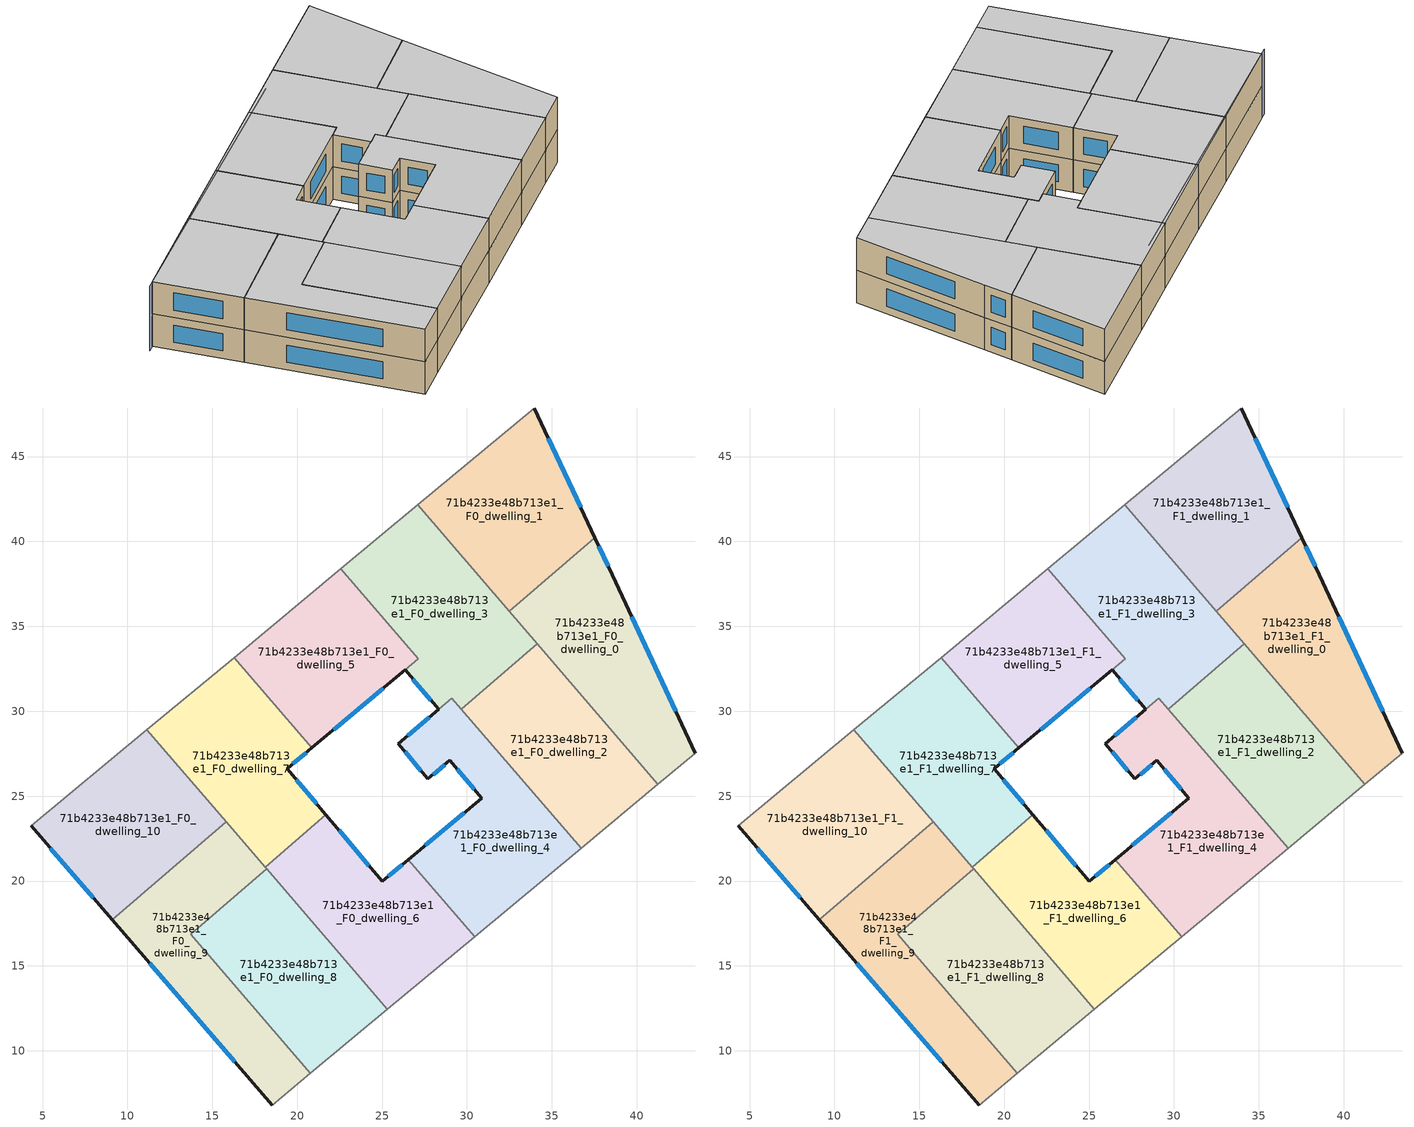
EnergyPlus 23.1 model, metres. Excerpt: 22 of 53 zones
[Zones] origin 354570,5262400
71b4233e48b713e1_F0_dwelling_0
 floor ground (EU_floor_Construction): 38.55,38.04 43.43,27.53 41.25,25.71 32.49,35.88 37.53,40.23 z0
 wall outside (EU_wall_Construction): 43.43,27.53 38.55,38.04 37.53,40.23 z0:3
 wall adiabatic (EU_wall_Construction): 41.25,25.71 43.43,27.53 z0:3
 wall to 71b4233e48b713e1_F0_dwelling_1 (EU_wall_Construction): 37.53,40.23 32.49,35.88 z0:3
 wall to 71b4233e48b713e1_F0_dwelling_2 (EU_wall_Construction): 34.14,33.97 41.25,25.71 z0:3
 wall to 71b4233e48b713e1_F0_dwelling_3 (EU_wall_Construction): 32.49,35.88 34.14,33.97 z0:3
 window (EU_Window_Construction): 38.31,38.55 37.77,39.71 / 42.29,30 39.7,35.57 z0.7:2.3
71b4233e48b713e1_F0_dwelling_1
 floor ground (EU_floor_Construction): 33.96,47.86 37.53,40.23 32.49,35.88 27.09,42.15 z0
 wall outside (EU_wall_Construction): 37.53,40.23 33.96,47.86 z0:3
 wall adiabatic (EU_wall_Construction): 33.96,47.86 27.09,42.15 z0:3
 wall to 71b4233e48b713e1_F0_dwelling_3 (EU_wall_Construction): 27.09,42.15 32.49,35.88 z0:3
 window (EU_Window_Construction): 36.69,42.02 34.8,46.07 z0.7:2.3
71b4233e48b713e1_F0_dwelling_10
 floor ground (EU_floor_Construction): 11.15,28.9 15.82,23.48 9.12,17.71 4.35,23.24 z0
 wall outside (EU_wall_Construction): 4.35,23.24 9.12,17.71 z0:3
 wall to 71b4233e48b713e1_F0_dwelling_9 (EU_wall_Construction): 9.12,17.71 15.82,23.48 z0:3
 wall adiabatic (EU_wall_Construction): 11.15,28.9 4.35,23.24 z0:3
 wall to 71b4233e48b713e1_F0_dwelling_7 (EU_wall_Construction): 15.82,23.48 11.15,28.9 z0:3
 window (EU_Window_Construction): 5.47,21.94 8,19.01 z0.7:2.3
71b4233e48b713e1_F0_dwelling_2
 floor ground (EU_floor_Construction): 34.14,33.97 41.25,25.71 36.72,21.95 29.67,30.12 z0
 wall adiabatic (EU_wall_Construction): 36.72,21.95 41.25,25.71 z0:3
 wall to 71b4233e48b713e1_F0_dwelling_4 (EU_wall_Construction): 29.67,30.12 36.72,21.95 z0:3
 wall to 71b4233e48b713e1_F0_dwelling_3 (EU_wall_Construction): 34.14,33.97 29.67,30.12 z0:3
71b4233e48b713e1_F0_dwelling_3
 floor ground (EU_floor_Construction): 27.09,42.15 34.14,33.97 29.67,30.12 29.11,30.77 28.33,30.11 26.36,32.45 27.12,33.09 22.56,38.38 z0
 wall outside (EU_wall_Construction): 26.36,32.45 28.33,30.11 z0:3
 wall to 71b4233e48b713e1_F0_dwelling_5 (EU_wall_Construction): 22.56,38.38 27.12,33.09 26.36,32.45 z0:3
 wall adiabatic (EU_wall_Construction): 27.09,42.15 22.56,38.38 z0:3
 wall to 71b4233e48b713e1_F0_dwelling_4 (EU_wall_Construction): 28.33,30.11 29.11,30.77 / 29.12,30.77 29.67,30.12 z0:3
 window (EU_Window_Construction): 26.82,31.9 27.86,30.66 z0.7:2.3
71b4233e48b713e1_F0_dwelling_4
 floor ground (EU_floor_Construction): 29.12,30.77 36.72,21.95 30.44,16.73 26.54,21.26 30.86,24.88 28.99,27.1 27.7,26.02 25.94,28.1 z0
 wall outside (EU_wall_Construction): 28.33,30.11 25.94,28.1 27.7,26.02 28.99,27.1 30.86,24.88 26.54,21.26 z0:3
 wall adiabatic (EU_wall_Construction): 30.44,16.73 36.72,21.95 z0:3
 wall to 71b4233e48b713e1_F0_dwelling_6 (EU_wall_Construction): 26.54,21.26 30.44,16.73 z0:3
 window (EU_Window_Construction): 29.43,26.58 30.42,25.41 / 28,26.27 28.69,26.85 / 26.35,27.61 27.28,26.51 / 29.84,24.03 27.55,22.11 / 27.77,29.63 26.5,28.57 z0.7:2.3
71b4233e48b713e1_F0_dwelling_5
 floor ground (EU_floor_Construction): 22.56,38.38 27.12,33.09 20.87,27.84 16.28,33.16 z0
 wall outside (EU_wall_Construction): 20.87,27.84 26.36,32.45 z0:3
 wall to 71b4233e48b713e1_F0_dwelling_7 (EU_wall_Construction): 16.28,33.16 20.87,27.84 z0:3
 wall adiabatic (EU_wall_Construction): 22.56,38.38 16.28,33.16 z0:3
 window (EU_Window_Construction): 22.16,28.92 25.07,31.37 z0.7:2.3
71b4233e48b713e1_F0_dwelling_6
 floor ground (EU_floor_Construction): 26.54,21.26 30.44,16.73 25.31,12.46 18.11,20.83 21.69,23.91 25.01,19.98 z0
 wall outside (EU_wall_Construction): 26.54,21.26 25.01,19.98 21.69,23.91 z0:3
 wall adiabatic (EU_wall_Construction): 25.31,12.46 30.44,16.73 z0:3
 wall to 71b4233e48b713e1_F0_dwelling_7 (EU_wall_Construction): 21.69,23.91 18.11,20.83 z0:3
 wall to 71b4233e48b713e1_F0_dwelling_8 (EU_wall_Construction): 18.2,20.72 25.31,12.46 z0:3
 wall to 71b4233e48b713e1_F0_dwelling_9 (EU_wall_Construction): 18.11,20.83 18.2,20.72 z0:3
 window (EU_Window_Construction): 24.23,20.9 22.47,22.99 / 26.18,20.96 25.37,20.28 z0.7:2.3
71b4233e48b713e1_F0_dwelling_7
 floor ground (EU_floor_Construction): 20.87,27.84 19.41,26.62 21.69,23.91 18.11,20.83 11.15,28.9 16.28,33.16 z0
 wall outside (EU_wall_Construction): 21.69,23.91 19.41,26.62 20.87,27.84 z0:3
 wall adiabatic (EU_wall_Construction): 16.28,33.16 11.15,28.9 z0:3
 wall to 71b4233e48b713e1_F0_dwelling_9 (EU_wall_Construction): 15.82,23.48 18.11,20.82 z0:3
 window (EU_Window_Construction): 19.75,26.9 20.53,27.55 / 21.15,24.55 19.94,25.98 z0.7:2.3
71b4233e48b713e1_F0_dwelling_8
 floor ground (EU_floor_Construction): 18.2,20.72 25.31,12.46 20.78,8.69 13.73,16.87 z0
 wall to 71b4233e48b713e1_F0_dwelling_9 (EU_wall_Construction): 18.2,20.72 13.73,16.87 20.78,8.69 z0:3
 wall adiabatic (EU_wall_Construction): 20.78,8.69 25.31,12.46 z0:3
71b4233e48b713e1_F0_dwelling_9
 floor ground (EU_floor_Construction): 18.2,20.72 13.73,16.87 20.78,8.69 18.52,6.81 9.12,17.71 15.82,23.48 z0
 wall outside (EU_wall_Construction): 9.12,17.71 18.52,6.81 z0:3
 wall adiabatic (EU_wall_Construction): 18.52,6.81 20.78,8.69 z0:3
 window (EU_Window_Construction): 11.33,15.15 16.32,9.37 z0.7:2.3
71b4233e48b713e1_F1_dwelling_0
 floor to 71b4233e48b713e1_F0_dwelling_0 (EU_floor_Construction): 38.55,38.04 43.43,27.53 41.25,25.71 32.49,35.88 37.53,40.23 z3
 wall outside (EU_wall_Construction): 43.43,27.53 38.55,38.04 37.53,40.23 z3:6
 wall adiabatic (EU_wall_Construction): 41.25,25.71 43.43,27.53 z3:6
 wall to 71b4233e48b713e1_F1_dwelling_1 (EU_wall_Construction): 37.53,40.23 32.49,35.88 z3:6
 wall to 71b4233e48b713e1_F1_dwelling_2 (EU_wall_Construction): 34.14,33.97 41.25,25.71 z3:6
 wall to 71b4233e48b713e1_F1_dwelling_3 (EU_wall_Construction): 32.49,35.88 34.14,33.97 z3:6
 window (EU_Window_Construction): 38.31,38.55 37.77,39.71 / 42.29,30 39.7,35.57 z3.7:5.3
 ceiling to 71b4233e48b713e1_F2_dwelling_0 (EU_floor_Construction): 43.43,27.53 38.55,38.04 37.53,40.23 32.49,35.88 41.25,25.71 z6
71b4233e48b713e1_F1_dwelling_1
 floor to 71b4233e48b713e1_F0_dwelling_1 (EU_floor_Construction): 33.96,47.86 37.53,40.23 32.49,35.88 27.09,42.15 z3
 wall outside (EU_wall_Construction): 37.53,40.23 33.96,47.86 z3:6
 wall adiabatic (EU_wall_Construction): 33.96,47.86 27.09,42.15 z3:6
 wall to 71b4233e48b713e1_F1_dwelling_3 (EU_wall_Construction): 27.09,42.15 32.49,35.88 z3:6
 window (EU_Window_Construction): 36.69,42.02 34.8,46.07 z3.7:5.3
 ceiling to 71b4233e48b713e1_F2_dwelling_1 (EU_floor_Construction): 37.53,40.23 33.96,47.86 27.09,42.15 32.49,35.88 z6
71b4233e48b713e1_F1_dwelling_10
 floor to 71b4233e48b713e1_F0_dwelling_10 (EU_floor_Construction): 11.15,28.9 15.82,23.48 9.12,17.71 4.35,23.24 z3
 wall outside (EU_wall_Construction): 4.35,23.24 9.12,17.71 z3:6
 wall to 71b4233e48b713e1_F1_dwelling_9 (EU_wall_Construction): 9.12,17.71 15.82,23.48 z3:6
 wall adiabatic (EU_wall_Construction): 11.15,28.9 4.35,23.24 z3:6
 wall to 71b4233e48b713e1_F1_dwelling_7 (EU_wall_Construction): 15.82,23.48 11.15,28.9 z3:6
 window (EU_Window_Construction): 5.47,21.94 8,19.01 z3.7:5.3
 ceiling to 71b4233e48b713e1_F2_dwelling_10 (EU_floor_Construction): 15.82,23.48 11.15,28.9 4.35,23.24 9.12,17.71 z6
71b4233e48b713e1_F1_dwelling_2
 floor to 71b4233e48b713e1_F0_dwelling_2 (EU_floor_Construction): 34.14,33.97 41.25,25.71 36.72,21.95 29.67,30.12 z3
 wall adiabatic (EU_wall_Construction): 36.72,21.95 41.25,25.71 z3:6
 wall to 71b4233e48b713e1_F1_dwelling_4 (EU_wall_Construction): 29.67,30.12 36.72,21.95 z3:6
 wall to 71b4233e48b713e1_F1_dwelling_3 (EU_wall_Construction): 34.14,33.97 29.67,30.12 z3:6
 ceiling to 71b4233e48b713e1_F2_dwelling_2 (EU_floor_Construction): 41.25,25.71 34.14,33.97 29.67,30.12 36.72,21.95 z6
71b4233e48b713e1_F1_dwelling_3
 floor to 71b4233e48b713e1_F0_dwelling_3 (EU_floor_Construction): 27.09,42.15 34.14,33.97 29.67,30.12 29.11,30.77 28.33,30.11 26.36,32.45 27.12,33.09 22.56,38.38 z3
 wall outside (EU_wall_Construction): 26.36,32.45 28.33,30.11 z3:6
 wall to 71b4233e48b713e1_F1_dwelling_5 (EU_wall_Construction): 22.56,38.38 27.12,33.09 26.36,32.45 z3:6
 wall adiabatic (EU_wall_Construction): 27.09,42.15 22.56,38.38 z3:6
 wall to 71b4233e48b713e1_F1_dwelling_4 (EU_wall_Construction): 28.33,30.11 29.11,30.77 / 29.12,30.77 29.67,30.12 z3:6
 window (EU_Window_Construction): 26.82,31.9 27.86,30.66 z3.7:5.3
 ceiling to 71b4233e48b713e1_F2_dwelling_3 (EU_floor_Construction): 34.14,33.97 27.09,42.15 22.56,38.38 27.12,33.09 26.36,32.45 28.33,30.11 29.11,30.77 29.67,30.12 z6
71b4233e48b713e1_F1_dwelling_4
 floor to 71b4233e48b713e1_F0_dwelling_4 (EU_floor_Construction): 29.12,30.77 36.72,21.95 30.44,16.73 26.54,21.26 30.86,24.88 28.99,27.1 27.7,26.02 25.94,28.1 z3
 wall outside (EU_wall_Construction): 28.33,30.11 25.94,28.1 27.7,26.02 28.99,27.1 30.86,24.88 26.54,21.26 z3:6
 wall adiabatic (EU_wall_Construction): 30.44,16.73 36.72,21.95 z3:6
 wall to 71b4233e48b713e1_F1_dwelling_6 (EU_wall_Construction): 26.54,21.26 30.44,16.73 z3:6
 window (EU_Window_Construction): 29.43,26.58 30.42,25.41 / 28,26.27 28.69,26.85 / 26.35,27.61 27.28,26.51 / 29.84,24.03 27.55,22.11 / 27.77,29.63 26.5,28.57 z3.7:5.3
 ceiling to 71b4233e48b713e1_F2_dwelling_4 (EU_floor_Construction): 36.72,21.95 29.12,30.77 25.94,28.1 27.7,26.02 28.99,27.1 30.86,24.88 26.54,21.26 30.44,16.73 z6
71b4233e48b713e1_F1_dwelling_5
 floor to 71b4233e48b713e1_F0_dwelling_5 (EU_floor_Construction): 22.56,38.38 27.12,33.09 20.87,27.84 16.28,33.16 z3
 wall outside (EU_wall_Construction): 20.87,27.84 26.36,32.45 z3:6
 wall to 71b4233e48b713e1_F1_dwelling_7 (EU_wall_Construction): 16.28,33.16 20.87,27.84 z3:6
 wall adiabatic (EU_wall_Construction): 22.56,38.38 16.28,33.16 z3:6
 window (EU_Window_Construction): 22.16,28.92 25.07,31.37 z3.7:5.3
 ceiling to 71b4233e48b713e1_F2_dwelling_5 (EU_floor_Construction): 27.12,33.09 22.56,38.38 16.28,33.16 20.87,27.84 z6
71b4233e48b713e1_F1_dwelling_6
 floor to 71b4233e48b713e1_F0_dwelling_6 (EU_floor_Construction): 26.54,21.26 30.44,16.73 25.31,12.46 18.11,20.83 21.69,23.91 25.01,19.98 z3
 wall outside (EU_wall_Construction): 26.54,21.26 25.01,19.98 21.69,23.91 z3:6
 wall adiabatic (EU_wall_Construction): 25.31,12.46 30.44,16.73 z3:6
 wall to 71b4233e48b713e1_F1_dwelling_7 (EU_wall_Construction): 21.69,23.91 18.11,20.83 z3:6
 wall to 71b4233e48b713e1_F1_dwelling_8 (EU_wall_Construction): 18.2,20.72 25.31,12.46 z3:6
 wall to 71b4233e48b713e1_F1_dwelling_9 (EU_wall_Construction): 18.11,20.83 18.2,20.72 z3:6
 window (EU_Window_Construction): 24.23,20.9 22.47,22.99 / 26.18,20.96 25.37,20.28 z3.7:5.3
 ceiling to 71b4233e48b713e1_F2_dwelling_6 (EU_floor_Construction): 30.44,16.73 26.54,21.26 25.01,19.98 21.69,23.91 18.11,20.83 25.31,12.46 z6
71b4233e48b713e1_F1_dwelling_7
 floor to 71b4233e48b713e1_F0_dwelling_7 (EU_floor_Construction): 20.87,27.84 19.41,26.62 21.69,23.91 18.11,20.83 11.15,28.9 16.28,33.16 z3
 wall outside (EU_wall_Construction): 21.69,23.91 19.41,26.62 20.87,27.84 z3:6
 wall adiabatic (EU_wall_Construction): 16.28,33.16 11.15,28.9 z3:6
 wall to 71b4233e48b713e1_F1_dwelling_9 (EU_wall_Construction): 15.82,23.48 18.11,20.82 z3:6
 window (EU_Window_Construction): 19.75,26.9 20.53,27.55 / 21.15,24.55 19.94,25.98 z3.7:5.3
 ceiling to 71b4233e48b713e1_F2_dwelling_7 (EU_floor_Construction): 21.69,23.91 19.41,26.62 20.87,27.84 16.28,33.16 11.15,28.9 18.11,20.83 z6
71b4233e48b713e1_F1_dwelling_8
 floor to 71b4233e48b713e1_F0_dwelling_8 (EU_floor_Construction): 18.2,20.72 25.31,12.46 20.78,8.69 13.73,16.87 z3
 wall to 71b4233e48b713e1_F1_dwelling_9 (EU_wall_Construction): 18.2,20.72 13.73,16.87 20.78,8.69 z3:6
 wall adiabatic (EU_wall_Construction): 20.78,8.69 25.31,12.46 z3:6
 ceiling to 71b4233e48b713e1_F2_dwelling_8 (EU_floor_Construction): 25.31,12.46 18.2,20.72 13.73,16.87 20.78,8.69 z6
71b4233e48b713e1_F1_dwelling_9
 floor to 71b4233e48b713e1_F0_dwelling_9 (EU_floor_Construction): 18.2,20.72 13.73,16.87 20.78,8.69 18.52,6.81 9.12,17.71 15.82,23.48 z3
 wall outside (EU_wall_Construction): 9.12,17.71 18.52,6.81 z3:6
 wall adiabatic (EU_wall_Construction): 18.52,6.81 20.78,8.69 z3:6
 window (EU_Window_Construction): 11.33,15.15 16.32,9.37 z3.7:5.3
 ceiling to 71b4233e48b713e1_F2_dwelling_9 (EU_floor_Construction): 20.78,8.69 13.73,16.87 18.2,20.72 15.82,23.48 9.12,17.71 18.52,6.81 z6
shading: 25.29,40.29 3.86,22.84 z0:6
[Building]
EU S2 Campaign: North Axis=0; Terrain=City; Solar Distribution=FullExterior
[Site:Location]
Budapest.Ferenc.Liszt.Intl.AP: Latitude=47.437; Longitude=19.256; Time Zone=1; Elevation=185
[SizingPeriod:WeatherFileDays]
AnnualSizingPeriod: Begin Month=1; Begin Day of Month=1; End Month=12; End Day of Month=31; Day of Week for Start Day=Monday; Use Weather File Daylight Saving Period=No; Use Weather File Rain and Snow Indicators=No
[MATERIAL]
EU_InternalMass_Material: Roughness=MediumRough; Thickness=0.1; Conductivity=1; Density=1800; Specific Heat=900; Thermal Absorptance=0.9; Solar Absorptance=0.7; Visible Absorptance=0.7
[MATERIAL:NOMASS] Roughness=MediumRough; Thermal Absorptance=0.9; Solar Absorptance=0.7; Visible Absorptance=0.7
Name | Thermal Resistance
EU_wall_NoMass | 0.832559
EU_floor_NoMass | 0.872794
[WINDOWMATERIAL:SIMPLEGLAZINGSYSTEM]
EU_Window_SimpleGlazing: UFactor=2.79869; Solar Heat Gain Coefficient=0.75; Visible Transmittance=0.75
[CONSTRUCTION]
EU_wall_Construction: EU_wall_NoMass
EU_floor_Construction: EU_floor_NoMass
EU_Window_Construction: EU_Window_SimpleGlazing
EU_InternalMass_Construction: EU_InternalMass_Material
[ZONE] Type=1; Multiplier=1; Ceiling Height=autocalculate; Floor Area=autocalculate; Part of Total Floor Area=Yes
Name | Volume
71b4233e48b713e1_F0_dwelling_0; 71b4233e48b713e1_F1_dwelling_0 | 191.782
71b4233e48b713e1_F0_dwelling_1; 71b4233e48b713e1_F1_dwelling_1 | 191.752
71b4233e48b713e1_F0_dwelling_10; 71b4233e48b713e1_F1_dwelling_10; 71b4233e48b713e1_F0_dwelling_8; 71b4233e48b713e1_F1_dwelling_8 | 191.768
71b4233e48b713e1_F0_dwelling_2; 71b4233e48b713e1_F1_dwelling_2 | 191.77
71b4233e48b713e1_F0_dwelling_3; 71b4233e48b713e1_F1_dwelling_3 | 201.051
71b4233e48b713e1_F0_dwelling_4; 71b4233e48b713e1_F1_dwelling_4 | 202.707
71b4233e48b713e1_F0_dwelling_5; 71b4233e48b713e1_F1_dwelling_5 | 171.482
71b4233e48b713e1_F0_dwelling_6; 71b4233e48b713e1_F1_dwelling_6 | 191.751
71b4233e48b713e1_F0_dwelling_7; 71b4233e48b713e1_F1_dwelling_7 | 191.755
71b4233e48b713e1_F0_dwelling_9; 71b4233e48b713e1_F1_dwelling_9 | 191.771
[INTERNALMASS] Construction=EU_InternalMass_Construction
Name | Zone or ZoneList | Surface Area
71b4233e48b713e1_F0_dwelling_0_EU_InternalMass | 71b4233e48b713e1_F0_dwelling_0 | 63.9258
71b4233e48b713e1_F0_dwelling_1_EU_InternalMass | 71b4233e48b713e1_F0_dwelling_1 | 63.917
71b4233e48b713e1_F0_dwelling_2_EU_InternalMass | 71b4233e48b713e1_F0_dwelling_2 | 63.9234
71b4233e48b713e1_F0_dwelling_3_EU_InternalMass | 71b4233e48b713e1_F0_dwelling_3 | 67.0178
71b4233e48b713e1_F0_dwelling_4_EU_InternalMass | 71b4233e48b713e1_F0_dwelling_4 | 67.5837
71b4233e48b713e1_F0_dwelling_5_EU_InternalMass | 71b4233e48b713e1_F0_dwelling_5 | 57.1605
71b4233e48b713e1_F0_dwelling_6_EU_InternalMass | 71b4233e48b713e1_F0_dwelling_6 | 63.9166
71b4233e48b713e1_F0_dwelling_7_EU_InternalMass | 71b4233e48b713e1_F0_dwelling_7 | 63.9181
71b4233e48b713e1_F0_dwelling_8_EU_InternalMass | 71b4233e48b713e1_F0_dwelling_8 | 63.9208
71b4233e48b713e1_F0_dwelling_9_EU_InternalMass | 71b4233e48b713e1_F0_dwelling_9 | 63.9237
71b4233e48b713e1_F0_dwelling_10_EU_InternalMass | 71b4233e48b713e1_F0_dwelling_10 | 63.9245
71b4233e48b713e1_F1_dwelling_0_EU_InternalMass | 71b4233e48b713e1_F1_dwelling_0 | 63.9258
71b4233e48b713e1_F1_dwelling_1_EU_InternalMass | 71b4233e48b713e1_F1_dwelling_1 | 63.917
71b4233e48b713e1_F1_dwelling_2_EU_InternalMass | 71b4233e48b713e1_F1_dwelling_2 | 63.9234
71b4233e48b713e1_F1_dwelling_3_EU_InternalMass | 71b4233e48b713e1_F1_dwelling_3 | 67.0178
71b4233e48b713e1_F1_dwelling_4_EU_InternalMass | 71b4233e48b713e1_F1_dwelling_4 | 67.5837
71b4233e48b713e1_F1_dwelling_5_EU_InternalMass | 71b4233e48b713e1_F1_dwelling_5 | 57.1605
71b4233e48b713e1_F1_dwelling_6_EU_InternalMass | 71b4233e48b713e1_F1_dwelling_6 | 63.9166
71b4233e48b713e1_F1_dwelling_7_EU_InternalMass | 71b4233e48b713e1_F1_dwelling_7 | 63.9181
71b4233e48b713e1_F1_dwelling_8_EU_InternalMass | 71b4233e48b713e1_F1_dwelling_8 | 63.9208
71b4233e48b713e1_F1_dwelling_9_EU_InternalMass | 71b4233e48b713e1_F1_dwelling_9 | 63.9237
71b4233e48b713e1_F1_dwelling_10_EU_InternalMass | 71b4233e48b713e1_F1_dwelling_10 | 63.9245
[OTHEREQUIPMENT] Fuel Type=Electricity; Design Level Calculation Method=Watts/Area; Power per Zone Floor Area=1; Fraction Latent=0; Fraction Radiant=0; Fraction Lost=0; Carbon Dioxide Generation Rate=0; EndUse Subcategory=EU_Step8_InternalGains
Name | Zone or ZoneList or Space or SpaceList | Schedule
EU_Step8_InternalGain_71b4233e48b713e1_F0_dwelling_0_f000 | 71b4233e48b713e1_F0_dwelling_0 | EU_Step8_GainSchedule_71b4233e48b713e1_F0_dwelling_0_f000
EU_Step8_InternalGain_71b4233e48b713e1_F0_dwelling_1_f000 | 71b4233e48b713e1_F0_dwelling_1 | EU_Step8_GainSchedule_71b4233e48b713e1_F0_dwelling_1_f000
EU_Step8_InternalGain_71b4233e48b713e1_F0_dwelling_2_f000 | 71b4233e48b713e1_F0_dwelling_2 | EU_Step8_GainSchedule_71b4233e48b713e1_F0_dwelling_2_f000
EU_Step8_InternalGain_71b4233e48b713e1_F0_dwelling_3_f000 | 71b4233e48b713e1_F0_dwelling_3 | EU_Step8_GainSchedule_71b4233e48b713e1_F0_dwelling_3_f000
EU_Step8_InternalGain_71b4233e48b713e1_F0_dwelling_4_f000 | 71b4233e48b713e1_F0_dwelling_4 | EU_Step8_GainSchedule_71b4233e48b713e1_F0_dwelling_4_f000
EU_Step8_InternalGain_71b4233e48b713e1_F0_dwelling_5_f000 | 71b4233e48b713e1_F0_dwelling_5 | EU_Step8_GainSchedule_71b4233e48b713e1_F0_dwelling_5_f000
EU_Step8_InternalGain_71b4233e48b713e1_F0_dwelling_6_f000 | 71b4233e48b713e1_F0_dwelling_6 | EU_Step8_GainSchedule_71b4233e48b713e1_F0_dwelling_6_f000
EU_Step8_InternalGain_71b4233e48b713e1_F0_dwelling_7_f000 | 71b4233e48b713e1_F0_dwelling_7 | EU_Step8_GainSchedule_71b4233e48b713e1_F0_dwelling_7_f000
EU_Step8_InternalGain_71b4233e48b713e1_F0_dwelling_8_f000 | 71b4233e48b713e1_F0_dwelling_8 | EU_Step8_GainSchedule_71b4233e48b713e1_F0_dwelling_8_f000
EU_Step8_InternalGain_71b4233e48b713e1_F0_dwelling_9_f000 | 71b4233e48b713e1_F0_dwelling_9 | EU_Step8_GainSchedule_71b4233e48b713e1_F0_dwelling_9_f000
EU_Step8_InternalGain_71b4233e48b713e1_F0_dwelling_10_f000 | 71b4233e48b713e1_F0_dwelling_10 | EU_Step8_GainSchedule_71b4233e48b713e1_F0_dwelling_10_f000
EU_Step8_InternalGain_71b4233e48b713e1_F1_dwelling_0_f000 | 71b4233e48b713e1_F1_dwelling_0 | EU_Step8_GainSchedule_71b4233e48b713e1_F1_dwelling_0_f000
EU_Step8_InternalGain_71b4233e48b713e1_F1_dwelling_1_f000 | 71b4233e48b713e1_F1_dwelling_1 | EU_Step8_GainSchedule_71b4233e48b713e1_F1_dwelling_1_f000
EU_Step8_InternalGain_71b4233e48b713e1_F1_dwelling_2_f000 | 71b4233e48b713e1_F1_dwelling_2 | EU_Step8_GainSchedule_71b4233e48b713e1_F1_dwelling_2_f000
EU_Step8_InternalGain_71b4233e48b713e1_F1_dwelling_3_f000 | 71b4233e48b713e1_F1_dwelling_3 | EU_Step8_GainSchedule_71b4233e48b713e1_F1_dwelling_3_f000
EU_Step8_InternalGain_71b4233e48b713e1_F1_dwelling_4_f000 | 71b4233e48b713e1_F1_dwelling_4 | EU_Step8_GainSchedule_71b4233e48b713e1_F1_dwelling_4_f000
EU_Step8_InternalGain_71b4233e48b713e1_F1_dwelling_5_f000 | 71b4233e48b713e1_F1_dwelling_5 | EU_Step8_GainSchedule_71b4233e48b713e1_F1_dwelling_5_f000
EU_Step8_InternalGain_71b4233e48b713e1_F1_dwelling_6_f000 | 71b4233e48b713e1_F1_dwelling_6 | EU_Step8_GainSchedule_71b4233e48b713e1_F1_dwelling_6_f000
EU_Step8_InternalGain_71b4233e48b713e1_F1_dwelling_7_f000 | 71b4233e48b713e1_F1_dwelling_7 | EU_Step8_GainSchedule_71b4233e48b713e1_F1_dwelling_7_f000
EU_Step8_InternalGain_71b4233e48b713e1_F1_dwelling_8_f000 | 71b4233e48b713e1_F1_dwelling_8 | EU_Step8_GainSchedule_71b4233e48b713e1_F1_dwelling_8_f000
EU_Step8_InternalGain_71b4233e48b713e1_F1_dwelling_9_f000 | 71b4233e48b713e1_F1_dwelling_9 | EU_Step8_GainSchedule_71b4233e48b713e1_F1_dwelling_9_f000
EU_Step8_InternalGain_71b4233e48b713e1_F1_dwelling_10_f000 | 71b4233e48b713e1_F1_dwelling_10 | EU_Step8_GainSchedule_71b4233e48b713e1_F1_dwelling_10_f000
[ZONEVENTILATION:DESIGNFLOWRATE] Schedule=EU_AlwaysOn; Design Flow Rate Calculation Method=AirChanges/Hour; Air Changes per Hour=0.475469; Ventilation Type=Natural; Fan Pressure Rise=0; Fan Total Efficiency=1; Constant Term Coefficient=1; Temperature Term Coefficient=0; Velocity Term Coefficient=0; Velocity Squared Term Coefficient=0; Minimum Indoor Temperature=-100; Maximum Indoor Temperature=100; Delta Temperature=-100; Minimum Outdoor Temperature=-100; Maximum Outdoor Temperature=100; Maximum Wind Speed=40
Name | Zone or ZoneList or Space or SpaceList
EU_ConstantAir_71b4233e48b713e1_F0_dwelling_0 | 71b4233e48b713e1_F0_dwelling_0
EU_ConstantAir_71b4233e48b713e1_F0_dwelling_1 | 71b4233e48b713e1_F0_dwelling_1
EU_ConstantAir_71b4233e48b713e1_F0_dwelling_2 | 71b4233e48b713e1_F0_dwelling_2
EU_ConstantAir_71b4233e48b713e1_F0_dwelling_3 | 71b4233e48b713e1_F0_dwelling_3
EU_ConstantAir_71b4233e48b713e1_F0_dwelling_4 | 71b4233e48b713e1_F0_dwelling_4
EU_ConstantAir_71b4233e48b713e1_F0_dwelling_5 | 71b4233e48b713e1_F0_dwelling_5
EU_ConstantAir_71b4233e48b713e1_F0_dwelling_6 | 71b4233e48b713e1_F0_dwelling_6
EU_ConstantAir_71b4233e48b713e1_F0_dwelling_7 | 71b4233e48b713e1_F0_dwelling_7
EU_ConstantAir_71b4233e48b713e1_F0_dwelling_8 | 71b4233e48b713e1_F0_dwelling_8
EU_ConstantAir_71b4233e48b713e1_F0_dwelling_9 | 71b4233e48b713e1_F0_dwelling_9
EU_ConstantAir_71b4233e48b713e1_F0_dwelling_10 | 71b4233e48b713e1_F0_dwelling_10
EU_ConstantAir_71b4233e48b713e1_F1_dwelling_0 | 71b4233e48b713e1_F1_dwelling_0
EU_ConstantAir_71b4233e48b713e1_F1_dwelling_1 | 71b4233e48b713e1_F1_dwelling_1
EU_ConstantAir_71b4233e48b713e1_F1_dwelling_2 | 71b4233e48b713e1_F1_dwelling_2
EU_ConstantAir_71b4233e48b713e1_F1_dwelling_3 | 71b4233e48b713e1_F1_dwelling_3
EU_ConstantAir_71b4233e48b713e1_F1_dwelling_4 | 71b4233e48b713e1_F1_dwelling_4
EU_ConstantAir_71b4233e48b713e1_F1_dwelling_5 | 71b4233e48b713e1_F1_dwelling_5
EU_ConstantAir_71b4233e48b713e1_F1_dwelling_6 | 71b4233e48b713e1_F1_dwelling_6
EU_ConstantAir_71b4233e48b713e1_F1_dwelling_7 | 71b4233e48b713e1_F1_dwelling_7
EU_ConstantAir_71b4233e48b713e1_F1_dwelling_8 | 71b4233e48b713e1_F1_dwelling_8
EU_ConstantAir_71b4233e48b713e1_F1_dwelling_9 | 71b4233e48b713e1_F1_dwelling_9
EU_ConstantAir_71b4233e48b713e1_F1_dwelling_10 | 71b4233e48b713e1_F1_dwelling_10
[HVACTEMPLATE:THERMOSTAT] Constant Heating Setpoint=20; Constant Cooling Setpoint=50
EU_HeatOnly_71b4233e48b713e1_F0_dwelling_0; EU_HeatOnly_71b4233e48b713e1_F0_dwelling_1; EU_HeatOnly_71b4233e48b713e1_F0_dwelling_2; EU_HeatOnly_71b4233e48b713e1_F0_dwelling_3; EU_HeatOnly_71b4233e48b713e1_F0_dwelling_4; EU_HeatOnly_71b4233e48b713e1_F0_dwelling_5; EU_HeatOnly_71b4233e48b713e1_F0_dwelling_6; EU_HeatOnly_71b4233e48b713e1_F0_dwelling_7; EU_HeatOnly_71b4233e48b713e1_F0_dwelling_8; EU_HeatOnly_71b4233e48b713e1_F0_dwelling_9; EU_HeatOnly_71b4233e48b713e1_F0_dwelling_10; EU_HeatOnly_71b4233e48b713e1_F1_dwelling_0; EU_HeatOnly_71b4233e48b713e1_F1_dwelling_1; EU_HeatOnly_71b4233e48b713e1_F1_dwelling_2; EU_HeatOnly_71b4233e48b713e1_F1_dwelling_3; EU_HeatOnly_71b4233e48b713e1_F1_dwelling_4; EU_HeatOnly_71b4233e48b713e1_F1_dwelling_5; EU_HeatOnly_71b4233e48b713e1_F1_dwelling_6; EU_HeatOnly_71b4233e48b713e1_F1_dwelling_7; EU_HeatOnly_71b4233e48b713e1_F1_dwelling_8; EU_HeatOnly_71b4233e48b713e1_F1_dwelling_9; EU_HeatOnly_71b4233e48b713e1_F1_dwelling_10; EU_HeatOnly_71b4233e48b713e1_F2_dwelling_0; EU_HeatOnly_71b4233e48b713e1_F2_dwelling_1; EU_HeatOnly_71b4233e48b713e1_F2_dwelling_2; EU_HeatOnly_71b4233e48b713e1_F2_dwelling_3; EU_HeatOnly_71b4233e48b713e1_F2_dwelling_4; EU_HeatOnly_71b4233e48b713e1_F2_dwelling_5; EU_HeatOnly_71b4233e48b713e1_F2_dwelling_6; EU_HeatOnly_71b4233e48b713e1_F2_dwelling_7; EU_HeatOnly_71b4233e48b713e1_F2_dwelling_8; EU_HeatOnly_71b4233e48b713e1_F2_dwelling_9; EU_HeatOnly_71b4233e48b713e1_F2_dwelling_10; EU_HeatOnly_71b4233e48b713e1_F3_dwelling_0; EU_HeatOnly_71b4233e48b713e1_F3_dwelling_1; EU_HeatOnly_71b4233e48b713e1_F3_dwelling_2; EU_HeatOnly_71b4233e48b713e1_F3_dwelling_3; EU_HeatOnly_71b4233e48b713e1_F3_dwelling_4; EU_HeatOnly_71b4233e48b713e1_F3_dwelling_5; EU_HeatOnly_71b4233e48b713e1_F3_dwelling_6; EU_HeatOnly_71b4233e48b713e1_F3_dwelling_7; EU_HeatOnly_71b4233e48b713e1_F3_dwelling_8; EU_HeatOnly_71b4233e48b713e1_F3_dwelling_9; EU_HeatOnly_71b4233e48b713e1_F4_dwelling_0; EU_HeatOnly_71b4233e48b713e1_F4_dwelling_1; EU_HeatOnly_71b4233e48b713e1_F4_dwelling_2; EU_HeatOnly_71b4233e48b713e1_F4_dwelling_3; EU_HeatOnly_71b4233e48b713e1_F4_dwelling_4; EU_HeatOnly_71b4233e48b713e1_F4_dwelling_5; EU_HeatOnly_71b4233e48b713e1_F4_dwelling_6; EU_HeatOnly_71b4233e48b713e1_F4_dwelling_7; EU_HeatOnly_71b4233e48b713e1_F4_dwelling_8; EU_HeatOnly_71b4233e48b713e1_F4_dwelling_9
[HVACTEMPLATE:ZONE:IDEALLOADSAIRSYSTEM] System Availability Schedule=EU_AlwaysOn; Maximum Heating Supply Air Temperature=50; Minimum Cooling Supply Air Temperature=13; Maximum Heating Supply Air Humidity Ratio=0.0156; Minimum Cooling Supply Air Humidity Ratio=0.0077; Heating Limit=NoLimit; Cooling Limit=NoLimit; Heating Availability Schedule=EU_AlwaysOn; Cooling Availability Schedule=EU_CoolingOff; Dehumidification Control Type=ConstantSensibleHeatRatio; Cooling Sensible Heat Ratio=0.7; Dehumidification Setpoint=60; Humidification Control Type=None; Humidification Setpoint=30; Outdoor Air Method=None; Outdoor Air Flow Rate per Person=0.00944; Outdoor Air Flow Rate per Zone Floor Area=0; Outdoor Air Flow Rate per Zone=0; Demand Controlled Ventilation Type=None; Outdoor Air Economizer Type=NoEconomizer; Heat Recovery Type=None; Sensible Heat Recovery Effectiveness=0.7; Latent Heat Recovery Effectiveness=0.65
Name | Template Thermostat
71b4233e48b713e1_F0_dwelling_0 | EU_HeatOnly_71b4233e48b713e1_F0_dwelling_0
71b4233e48b713e1_F0_dwelling_1 | EU_HeatOnly_71b4233e48b713e1_F0_dwelling_1
71b4233e48b713e1_F0_dwelling_2 | EU_HeatOnly_71b4233e48b713e1_F0_dwelling_2
71b4233e48b713e1_F0_dwelling_3 | EU_HeatOnly_71b4233e48b713e1_F0_dwelling_3
71b4233e48b713e1_F0_dwelling_4 | EU_HeatOnly_71b4233e48b713e1_F0_dwelling_4
71b4233e48b713e1_F0_dwelling_5 | EU_HeatOnly_71b4233e48b713e1_F0_dwelling_5
71b4233e48b713e1_F0_dwelling_6 | EU_HeatOnly_71b4233e48b713e1_F0_dwelling_6
71b4233e48b713e1_F0_dwelling_7 | EU_HeatOnly_71b4233e48b713e1_F0_dwelling_7
71b4233e48b713e1_F0_dwelling_8 | EU_HeatOnly_71b4233e48b713e1_F0_dwelling_8
71b4233e48b713e1_F0_dwelling_9 | EU_HeatOnly_71b4233e48b713e1_F0_dwelling_9
71b4233e48b713e1_F0_dwelling_10 | EU_HeatOnly_71b4233e48b713e1_F0_dwelling_10
71b4233e48b713e1_F1_dwelling_0 | EU_HeatOnly_71b4233e48b713e1_F1_dwelling_0
71b4233e48b713e1_F1_dwelling_1 | EU_HeatOnly_71b4233e48b713e1_F1_dwelling_1
71b4233e48b713e1_F1_dwelling_2 | EU_HeatOnly_71b4233e48b713e1_F1_dwelling_2
71b4233e48b713e1_F1_dwelling_3 | EU_HeatOnly_71b4233e48b713e1_F1_dwelling_3
71b4233e48b713e1_F1_dwelling_4 | EU_HeatOnly_71b4233e48b713e1_F1_dwelling_4
71b4233e48b713e1_F1_dwelling_5 | EU_HeatOnly_71b4233e48b713e1_F1_dwelling_5
71b4233e48b713e1_F1_dwelling_6 | EU_HeatOnly_71b4233e48b713e1_F1_dwelling_6
71b4233e48b713e1_F1_dwelling_7 | EU_HeatOnly_71b4233e48b713e1_F1_dwelling_7
71b4233e48b713e1_F1_dwelling_8 | EU_HeatOnly_71b4233e48b713e1_F1_dwelling_8
71b4233e48b713e1_F1_dwelling_9 | EU_HeatOnly_71b4233e48b713e1_F1_dwelling_9
71b4233e48b713e1_F1_dwelling_10 | EU_HeatOnly_71b4233e48b713e1_F1_dwelling_10
[SIZING:ZONE] Zone Cooling Design Supply Air Temperature Input Method=SupplyAirTemperature; Zone Cooling Design Supply Air Temperature=13; Zone Heating Design Supply Air Temperature Input Method=SupplyAirTemperature; Zone Heating Design Supply Air Temperature=50; Zone Cooling Design Supply Air Humidity Ratio=0.008; Zone Heating Design Supply Air Humidity Ratio=0.008; Cooling Design Air Flow Method=DesignDay; Cooling Design Air Flow Rate=0; Cooling Minimum Air Flow per Zone Floor Area=0.000762; Cooling Minimum Air Flow=0; Cooling Minimum Air Flow Fraction=0.2; Heating Design Air Flow Method=DesignDay; Heating Design Air Flow Rate=0; Heating Maximum Air Flow per Zone Floor Area=0.002032; Heating Maximum Air Flow=0.141576; Heating Maximum Air Flow Fraction=0.3; Account for Dedicated Outdoor Air System=No; Dedicated Outdoor Air System Control Strategy=NeutralSupplyAir; Dedicated Outdoor Air Low Setpoint Temperature for Design=autosize; Dedicated Outdoor Air High Setpoint Temperature for Design=autosize; Zone Load Sizing Method=Sensible Load Only No Latent Load; Zone Latent Cooling Design Supply Air Humidity Ratio Input Method=HumidityRatioDifference; Zone Cooling Design Supply Air Humidity Ratio Difference=0.005; Zone Latent Heating Design Supply Air Humidity Ratio Input Method=HumidityRatioDifference; Zone Humidification Design Supply Air Humidity Ratio Difference=0.005
71b4233e48b713e1_F0_dwelling_0; 71b4233e48b713e1_F0_dwelling_1; 71b4233e48b713e1_F0_dwelling_2; 71b4233e48b713e1_F0_dwelling_3; 71b4233e48b713e1_F0_dwelling_4; 71b4233e48b713e1_F0_dwelling_5; 71b4233e48b713e1_F0_dwelling_6; 71b4233e48b713e1_F0_dwelling_7; 71b4233e48b713e1_F0_dwelling_8; 71b4233e48b713e1_F0_dwelling_9; 71b4233e48b713e1_F0_dwelling_10; 71b4233e48b713e1_F1_dwelling_0; 71b4233e48b713e1_F1_dwelling_1; 71b4233e48b713e1_F1_dwelling_2; 71b4233e48b713e1_F1_dwelling_3; 71b4233e48b713e1_F1_dwelling_4; 71b4233e48b713e1_F1_dwelling_5; 71b4233e48b713e1_F1_dwelling_6; 71b4233e48b713e1_F1_dwelling_7; 71b4233e48b713e1_F1_dwelling_8; 71b4233e48b713e1_F1_dwelling_9; 71b4233e48b713e1_F1_dwelling_10
[SCHEDULE:CONSTANT]
Name | Hourly Value
EU_AlwaysOn | 1
EU_CoolingOff | 0
[SCHEDULE:FILE] Column Number=1; Rows to Skip at Top=0; Number of Hours of Data=8760; Column Separator=Comma; Interpolate to Timestep=No; Minutes per Item=60; Adjust Schedule for Daylight Savings=Yes
Name | File
EU_Step8_GainSchedule_71b4233e48b713e1_F0_dwelling_0_f000 | ../../schedules/71b4233e48b713e1/71b4233e48b713e1_F0_dwelling_0_f000_gain.csv
EU_Step8_GainSchedule_71b4233e48b713e1_F0_dwelling_1_f000 | ../../schedules/71b4233e48b713e1/71b4233e48b713e1_F0_dwelling_1_f000_gain.csv
EU_Step8_GainSchedule_71b4233e48b713e1_F0_dwelling_2_f000 | ../../schedules/71b4233e48b713e1/71b4233e48b713e1_F0_dwelling_2_f000_gain.csv
EU_Step8_GainSchedule_71b4233e48b713e1_F0_dwelling_3_f000 | ../../schedules/71b4233e48b713e1/71b4233e48b713e1_F0_dwelling_3_f000_gain.csv
EU_Step8_GainSchedule_71b4233e48b713e1_F0_dwelling_4_f000 | ../../schedules/71b4233e48b713e1/71b4233e48b713e1_F0_dwelling_4_f000_gain.csv
EU_Step8_GainSchedule_71b4233e48b713e1_F0_dwelling_5_f000 | ../../schedules/71b4233e48b713e1/71b4233e48b713e1_F0_dwelling_5_f000_gain.csv
EU_Step8_GainSchedule_71b4233e48b713e1_F0_dwelling_6_f000 | ../../schedules/71b4233e48b713e1/71b4233e48b713e1_F0_dwelling_6_f000_gain.csv
EU_Step8_GainSchedule_71b4233e48b713e1_F0_dwelling_7_f000 | ../../schedules/71b4233e48b713e1/71b4233e48b713e1_F0_dwelling_7_f000_gain.csv
EU_Step8_GainSchedule_71b4233e48b713e1_F0_dwelling_8_f000 | ../../schedules/71b4233e48b713e1/71b4233e48b713e1_F0_dwelling_8_f000_gain.csv
EU_Step8_GainSchedule_71b4233e48b713e1_F0_dwelling_9_f000 | ../../schedules/71b4233e48b713e1/71b4233e48b713e1_F0_dwelling_9_f000_gain.csv
EU_Step8_GainSchedule_71b4233e48b713e1_F0_dwelling_10_f000 | ../../schedules/71b4233e48b713e1/71b4233e48b713e1_F0_dwelling_10_f000_gain.csv
EU_Step8_GainSchedule_71b4233e48b713e1_F1_dwelling_0_f000 | ../../schedules/71b4233e48b713e1/71b4233e48b713e1_F1_dwelling_0_f000_gain.csv
EU_Step8_GainSchedule_71b4233e48b713e1_F1_dwelling_1_f000 | ../../schedules/71b4233e48b713e1/71b4233e48b713e1_F1_dwelling_1_f000_gain.csv
EU_Step8_GainSchedule_71b4233e48b713e1_F1_dwelling_2_f000 | ../../schedules/71b4233e48b713e1/71b4233e48b713e1_F1_dwelling_2_f000_gain.csv
EU_Step8_GainSchedule_71b4233e48b713e1_F1_dwelling_3_f000 | ../../schedules/71b4233e48b713e1/71b4233e48b713e1_F1_dwelling_3_f000_gain.csv
EU_Step8_GainSchedule_71b4233e48b713e1_F1_dwelling_4_f000 | ../../schedules/71b4233e48b713e1/71b4233e48b713e1_F1_dwelling_4_f000_gain.csv
EU_Step8_GainSchedule_71b4233e48b713e1_F1_dwelling_5_f000 | ../../schedules/71b4233e48b713e1/71b4233e48b713e1_F1_dwelling_5_f000_gain.csv
EU_Step8_GainSchedule_71b4233e48b713e1_F1_dwelling_6_f000 | ../../schedules/71b4233e48b713e1/71b4233e48b713e1_F1_dwelling_6_f000_gain.csv
EU_Step8_GainSchedule_71b4233e48b713e1_F1_dwelling_7_f000 | ../../schedules/71b4233e48b713e1/71b4233e48b713e1_F1_dwelling_7_f000_gain.csv
EU_Step8_GainSchedule_71b4233e48b713e1_F1_dwelling_8_f000 | ../../schedules/71b4233e48b713e1/71b4233e48b713e1_F1_dwelling_8_f000_gain.csv
EU_Step8_GainSchedule_71b4233e48b713e1_F1_dwelling_9_f000 | ../../schedules/71b4233e48b713e1/71b4233e48b713e1_F1_dwelling_9_f000_gain.csv
EU_Step8_GainSchedule_71b4233e48b713e1_F1_dwelling_10_f000 | ../../schedules/71b4233e48b713e1/71b4233e48b713e1_F1_dwelling_10_f000_gain.csv
